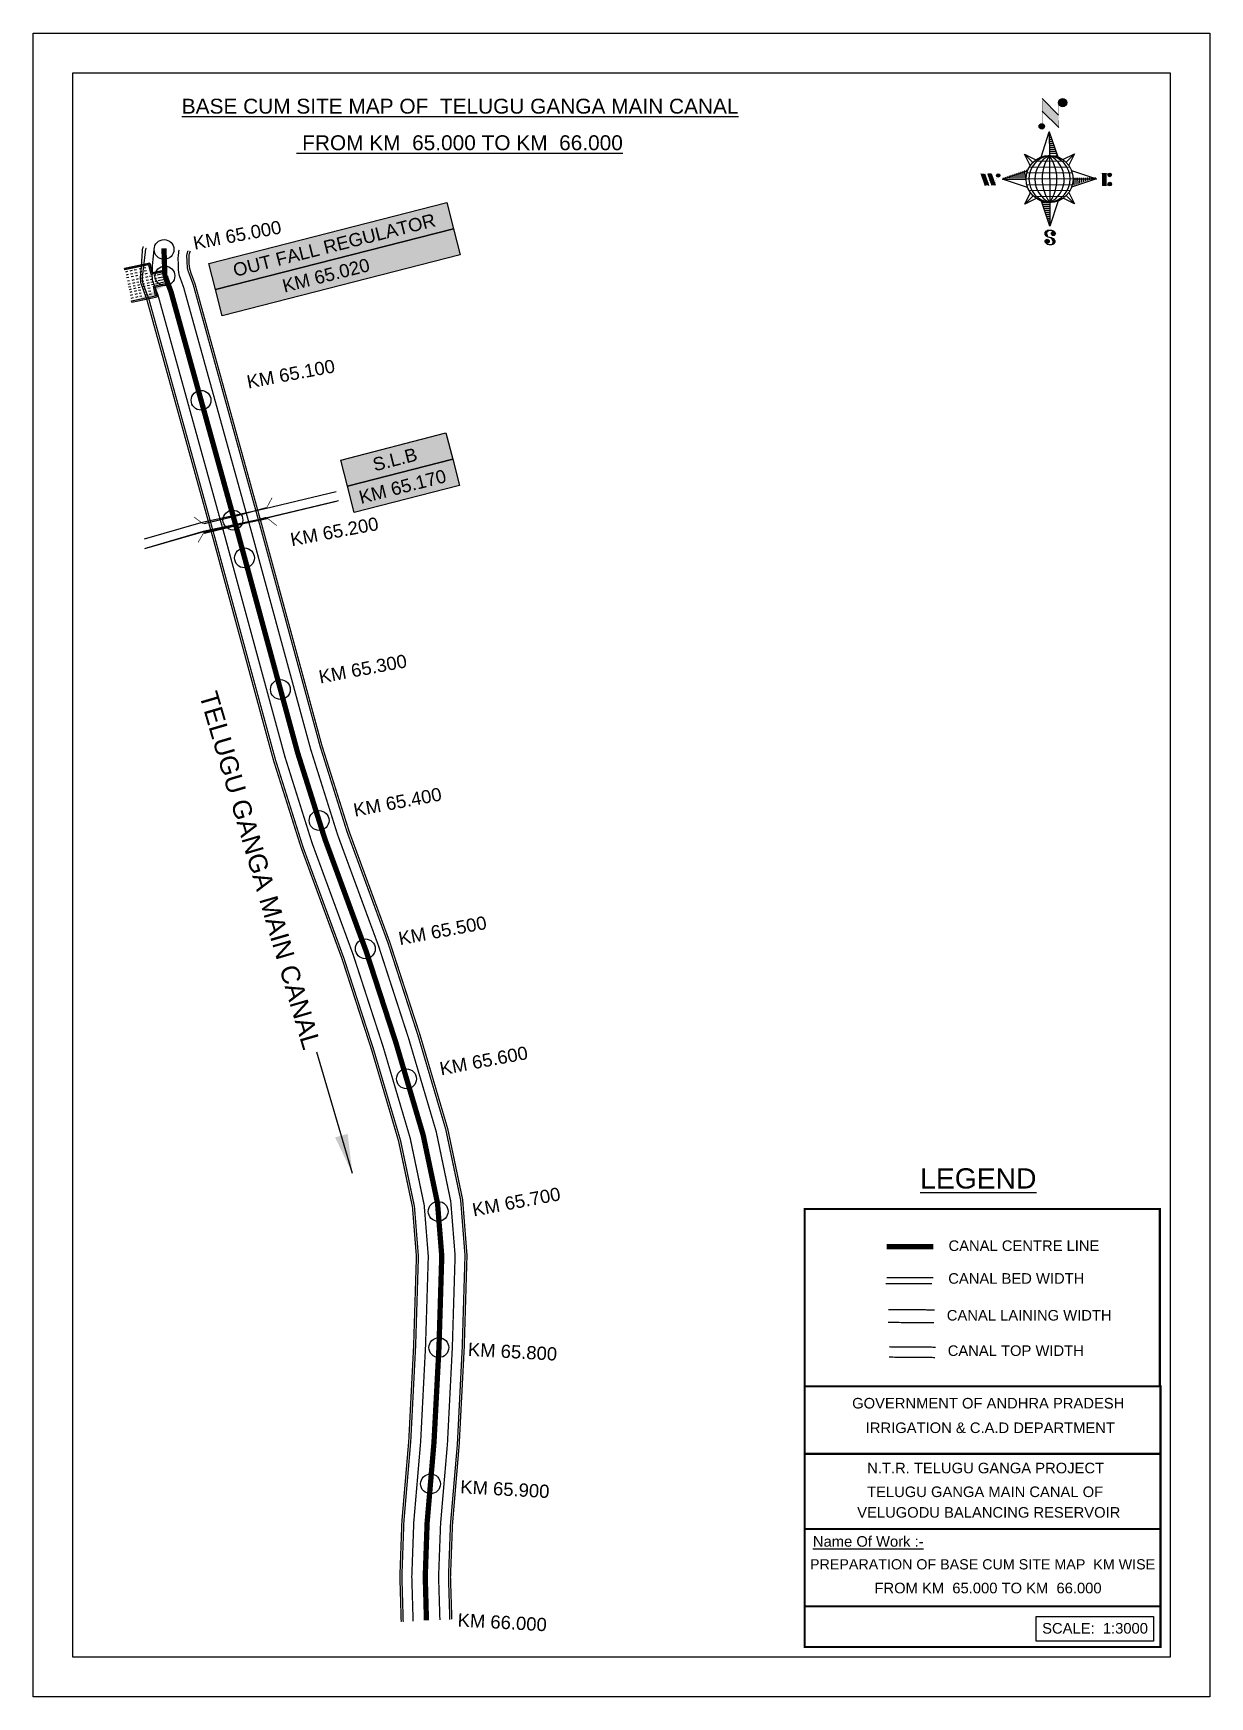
# Model space of a CAD drawing. Header units: inches. Extents: x 260061 to 260952, y 1679405 to 1680665.
import ezdxf

# ---------------------------------------------------------------- set-up
doc = ezdxf.new("R2010")
doc.units = ezdxf.units.IN
doc.header["$MEASUREMENT"] = 0
doc.header["$PDMODE"] = 32
doc.header["$PDSIZE"] = 15
for name, color, linetype in [('AQUADUCT', 1, 'Continuous'), ('bed with', 5, 'Continuous'), ('bord', 1, 'Continuous'), ('canal', 1, 'Continuous'), ('chainage', 7, 'Continuous'), ('FRAME 025', 7, 'Continuous'), ('laying', 4, 'Continuous'), ('lining', 4, 'Continuous'), ('ROAD', 6, 'Continuous'), ('SLB', 11, 'Continuous'), ('Stu coo', 3, 'Continuous'), ('TEXT', 7, 'Continuous'), ('top of bund', 1, 'Continuous'), ('V', 6, 'Continuous'), ('ZSTU', 7, 'Continuous')]:
    doc.layers.add(name, color=color, linetype=linetype)
doc.styles.get("Standard").update_dxf_attribs({"font": 'arial.ttf'})
doc.dimstyles.get("Standard").update_dxf_attribs({"dimtxt": 0.18, "dimasz": 0.18, "dimexe": 0.18, "dimexo": 0.0625, "dimgap": 0.09, "dimtad": 0, "dimtih": 1, "dimtoh": 1, "dimdec": 4, "dimzin": 0, "dimdsep": 46, "dimtxsty": 'Standard', "dimcen": 0.09, "dimadec": 0, "dimazin": 0, "dimtfac": 1, "dimtdec": 4, "dimtofl": 0, "dimtmove": 0, "dimatfit": 3, "dimfxl": 1, "dimtolj": 1, "dimtzin": 0, "dimarcsym": 0})
pattern_1 = [(267.297113149, (-8720374.938, 50637915.138), (10.5367255337, -0.497431438), [])]
pattern_2 = [(357.297113149, (-8720374.938, 50637915.138), (0.497431438, 10.5367255337), [])]

# ---------------------------------------------------------------- blocks, each defined once
blk = doc.blocks.new('FGDFGDFG6YURT')
at = {"layer": 'ROAD', "color": 1, "linetype": 'Continuous', "lineweight": 25}
for points in [[(386103.53, 1482907.42, 0), (386134.49, 1482913.05, 0), (386162.33, 1482917.43, 0), (386187.04, 1482923.15, 0)], [(386104.35, 1482907.67, 0), (386135.27, 1482913.29, 0), (386163.2, 1482917.69, 0), (386188.04, 1482923.43, 0)], [(386104.24, 1482903.53, 0), (386135.16, 1482909.15, 0), (386163.09, 1482913.55, 0), (386187.93, 1482919.3, 0)]]:
    blk.add_polyline3d(points, dxfattribs=at)
at = {"layer": 'SLB'}
for points, const_width in [([(386134.59, 1482913.4), (386134.24, 1482913.41), (386130.63, 1482916.64)], 0.3), ([(386134.59, 1482913.4), (386148.24, 1482915.45), (386161.82, 1482917.9)], 0.5), ([(386161.99, 1482918.19), (386148.41, 1482915.73), (386134.91, 1482912.87)], 0.5), ([(386161.82, 1482917.9), (386162.17, 1482917.94), (386164.81, 1482922)], 0.3), ([(386134.8, 1482908.74), (386134.45, 1482908.69), (386131.94, 1482904.55)], 0.3), ([(386161.88, 1482914.05), (386148.3, 1482911.6), (386134.8, 1482908.74)], 0.5), ([(386161.88, 1482914.05), (386162.23, 1482914.04), (386165.93, 1482910.93)], 0.3)]:
    blk.add_lwpolyline(points, dxfattribs=dict(at, const_width=const_width))
blk = doc.blocks.new('RGRGFG')
at = {"layer": 'V'}
h = blk.add_hatch(color=4, dxfattribs=at)
h.paths.add_polyline_path([(245045.3, 1724876.5), (245045.3, 1724857.9), (245052.9, 1724857.9), (245052.9, 1724847.7), (245061.8, 1724847.7), (245061.8, 1724857.9), (245069.4, 1724857.9), (245069.4, 1724876.5), (245070.4, 1724876.5), (245070.4, 1724856.9), (245062.8, 1724856.9), (245062.8, 1724846.7), (245051.9, 1724846.7), (245051.9, 1724856.9), (245044.3, 1724856.9), (245044.3, 1724876.5)])
h.paths.add_polyline_path([(245070.4, 1724876.5), (245070.4, 1724856.9)], flags=17)
h.paths.add_polyline_path([(245062.8, 1724856.9), (245062.8, 1724846.7)], flags=17)
h.paths.add_polyline_path([(245062.8, 1724856.9), (245070.4, 1724856.9)], flags=17)
edge = h.paths.add_edge_path(flags=17)
edge.add_line((245051.9, 1724846.7), (245062.8, 1724846.7))
edge.add_line((245051.9, 1724846.7), (245062.8, 1724846.7))
edge = h.paths.add_edge_path(flags=17)
edge.add_line((245044.3, 1724876.5), (245044.3, 1724856.9))
edge.add_line((245044.3, 1724856.9), (245051.9, 1724856.9))
edge.add_line((245051.9, 1724856.9), (245051.9, 1724846.7))
at = {"layer": 'V', "color": 4}
for points in [[(245044.3, 1724876.5), (245044.3, 1724856.9), (245051.9, 1724856.9), (245051.9, 1724846.7)], [(245044.3, 1724876.5), (245044.3, 1724856.9), (245051.9, 1724856.9), (245051.9, 1724846.7), (245062.8, 1724846.7), (245062.8, 1724856.9), (245070.4, 1724856.9), (245070.4, 1724876.5)], [(245044.3, 1724876.5), (245045.3, 1724876.5)], [(245045.3, 1724876.5), (245045.3, 1724857.9), (245052.9, 1724857.9), (245052.9, 1724847.7), (245061.8, 1724847.7), (245061.8, 1724857.9), (245069.4, 1724857.9), (245069.4, 1724876.5)], [(245047.3, 1724874.8), (245047.3, 1724876.5)], [(245047.3, 1724871.3), (245047.3, 1724873)], [(245047.3, 1724868), (245047.3, 1724869.6)], [(245047.3, 1724864.2), (245047.3, 1724865.8)], [(245049.6, 1724874.8), (245049.6, 1724876.5)], [(245049.6, 1724871.3), (245049.6, 1724873)], [(245049.6, 1724868), (245049.6, 1724869.6)], [(245049.6, 1724864.2), (245049.6, 1724865.8)], [(245051.9, 1724846.7), (245062.8, 1724846.7), (245062.8, 1724856.9), (245070.4, 1724856.9), (245070.4, 1724876.5)], [(245051.9, 1724874.8), (245051.9, 1724876.5)], [(245051.9, 1724871.3), (245051.9, 1724873)], [(245051.9, 1724868), (245051.9, 1724869.6)], [(245051.9, 1724864.2), (245051.9, 1724865.8)], [(245054, 1724874.8), (245054, 1724876.5)], [(245054, 1724871.3), (245054, 1724873)], [(245054, 1724868), (245054, 1724869.6)], [(245054, 1724864.2), (245054, 1724865.8)], [(245055.9, 1724874.8), (245055.9, 1724876.5)], [(245055.9, 1724871.3), (245055.9, 1724873)], [(245055.9, 1724868), (245055.9, 1724869.6)], [(245055.9, 1724864.2), (245055.9, 1724865.8)], [(245058.1, 1724874.8), (245058.1, 1724876.5)], [(245058.1, 1724871.3), (245058.1, 1724873)], [(245058.1, 1724868), (245058.1, 1724869.6)], [(245058.1, 1724864.2), (245058.1, 1724865.8)], [(245060.5, 1724874.8), (245060.5, 1724876.5)], [(245060.5, 1724871.3), (245060.5, 1724873)], [(245060.5, 1724868), (245060.5, 1724869.6)], [(245060.5, 1724864.2), (245060.5, 1724865.8)], [(245070.4, 1724876.5), (245070.4, 1724856.9), (245062.8, 1724856.9), (245062.8, 1724846.7)], [(245070.4, 1724876.5), (245070.4, 1724856.9), (245062.8, 1724856.9), (245062.8, 1724846.7)], [(245063.1, 1724874.8), (245063.1, 1724876.5)], [(245063.1, 1724871.3), (245063.1, 1724873)], [(245063.1, 1724868), (245063.1, 1724869.6)], [(245063.1, 1724864.2), (245063.1, 1724865.8)], [(245065.3, 1724874.8), (245065.3, 1724876.5)], [(245065.3, 1724871.3), (245065.3, 1724873)], [(245065.3, 1724868), (245065.3, 1724869.6)], [(245065.3, 1724864.2), (245065.3, 1724865.8)], [(245067.7, 1724874.8), (245067.7, 1724876.5)], [(245067.7, 1724871.3), (245067.7, 1724873)], [(245067.7, 1724868), (245067.7, 1724869.6)], [(245067.7, 1724864.2), (245067.7, 1724865.8)], [(245069.4, 1724876.5), (245070.4, 1724876.5)], [(245047.3, 1724860.7), (245047.3, 1724862.4)], [(245049.6, 1724860.7), (245049.6, 1724862.4)], [(245051.9, 1724860.7), (245051.9, 1724862.4)], [(245054, 1724860.7), (245054, 1724862.4)], [(245054, 1724857.7), (245054, 1724859.3)], [(245054, 1724854.5), (245054, 1724856.1)], [(245054, 1724848.3), (245054, 1724853.5)], [(245055.9, 1724860.7), (245055.9, 1724862.4)], [(245055.9, 1724857.7), (245055.9, 1724859.3)], [(245055.9, 1724854.5), (245055.9, 1724856.1)], [(245055.9, 1724848.3), (245055.9, 1724853.5)], [(245058.1, 1724860.7), (245058.1, 1724862.4)], [(245058.1, 1724857.7), (245058.1, 1724859.3)], [(245058.1, 1724854.5), (245058.1, 1724856.1)], [(245058.1, 1724848.3), (245058.1, 1724853.5)], [(245060.5, 1724860.7), (245060.5, 1724862.4)], [(245060.5, 1724857.7), (245060.5, 1724859.3)], [(245060.5, 1724854.5), (245060.5, 1724856.1)], [(245060.5, 1724848.3), (245060.5, 1724853.5)], [(245063.1, 1724860.7), (245063.1, 1724862.4)], [(245065.3, 1724860.7), (245065.3, 1724862.4)], [(245067.7, 1724860.7), (245067.7, 1724862.4)]]:
    blk.add_lwpolyline(points, dxfattribs=at)
blk = doc.blocks.new('*X7')
at = {"color": 0, "linetype": 'Continuous'}
for p, q in [((6321.6, 240.5), (6322.3, 241.2)), ((6321.6, 240.3), (6322.3, 241)), ((6321.6, 240.1), (6322.3, 240.8)), ((6321.6, 239.9), (6322.4, 240.7)), ((6321.6, 239.8), (6322.4, 240.6)), ((6321.6, 239.6), (6322.5, 240.5)), ((6321.6, 239.4), (6322.5, 240.3)), ((6321.6, 239.2), (6322.6, 240.2)), ((6321.7, 239.1), (6322.6, 240.1)), ((6321.8, 240.8), (6322.4, 241.4)), ((6321.8, 239), (6322.7, 240)), ((6321.8, 239), (6322.8, 239.9)), ((6321.9, 238.9), (6322.9, 239.8)), ((6322, 238.8), (6323, 239.7)), ((6322.1, 241.3), (6322.4, 241.6)), ((6322.1, 238.7), (6323.1, 239.6)), ((6322.2, 238.6), (6323.1, 239.6)), ((6322.3, 238.5), (6323.2, 239.5)), ((6322.4, 238.5), (6323.3, 239.4)), ((6322.5, 238.4), (6323.4, 239.3)), ((6322.7, 238.4), (6323.6, 239.3)), ((6322.8, 238.3), (6323.7, 239.2)), ((6322.9, 238.3), (6323.8, 239.1)), ((6323.1, 238.2), (6323.9, 239.1)), ((6323.2, 238.2), (6324, 239)), ((6323.3, 238.2), (6324.2, 239)), ((6323.5, 238.1), (6324.3, 238.9)), ((6323.7, 238.1), (6324.4, 238.9)), ((6323.8, 238.1), (6324.6, 238.8)), ((6324.1, 238.2), (6324.7, 238.8)), ((6324.3, 238.3), (6324.9, 238.8)), ((6324.6, 238.3), (6325.1, 238.8)), ((6324.8, 238.4), (6325.2, 238.8)), ((6325.1, 238.5), (6325.4, 238.8)), ((6325.4, 238.6), (6325.6, 238.8))]:
    blk.add_line(p, q, dxfattribs=at)
blk = doc.blocks.new('*X6')
at = {"color": 0, "linetype": 'Continuous'}
for p, q in [((6324.4, 240.3), (6324.5, 240.4)), ((6324.6, 240.3), (6324.8, 240.5)), ((6324.7, 240.2), (6325, 240.5)), ((6324.8, 240.2), (6325.2, 240.6)), ((6325, 240.1), (6325.5, 240.6)), ((6325.1, 240.1), (6325.6, 240.6)), ((6325.2, 240), (6325.8, 240.6)), ((6325.3, 240), (6326, 240.6)), ((6325.4, 239.9), (6326.1, 240.6)), ((6325.5, 239.8), (6326.2, 240.5)), ((6325.6, 239.8), (6326.3, 240.5)), ((6325.7, 239.7), (6326.5, 240.4)), ((6325.9, 239.6), (6326.6, 240.3)), ((6326, 239.5), (6326.7, 240.3)), ((6326, 239.4), (6326.8, 240.2)), ((6326.1, 239.3), (6327, 240.2)), ((6326.2, 239.3), (6327.1, 240.1)), ((6326.3, 239.2), (6327.1, 240)), ((6326.4, 239.1), (6327.2, 239.9)), ((6326.5, 239), (6327.3, 239.8)), ((6326.5, 238.9), (6327.4, 239.7)), ((6326.6, 238.8), (6327.5, 239.6)), ((6326.7, 238.7), (6327.5, 239.5)), ((6326.8, 238.6), (6327.6, 239.4)), ((6326.8, 238.5), (6327.7, 239.3)), ((6326.8, 236.5), (6327.4, 237)), ((6326.9, 238.3), (6327.8, 239.2)), ((6326.9, 238.2), (6327.9, 239.1)), ((6326.9, 236.8), (6327.6, 237.4)), ((6327, 238.1), (6327.8, 239)), ((6327, 237.9), (6327.8, 238.8)), ((6327, 237.8), (6327.8, 238.6)), ((6327, 237.6), (6327.8, 238.4)), ((6327, 237.4), (6327.8, 238.2)), ((6327, 237.3), (6327.8, 238)), ((6327, 237.1), (6327.8, 237.9))]:
    blk.add_line(p, q, dxfattribs=at)
blk = doc.blocks.new('H')
at = {"layer": 'bord', "extrusion": (0.000427885, 0.004792, 0.999988)}
h = blk.add_hatch(dxfattribs=at)
h.set_pattern_fill('LINE', color=8, scale=84.387686, angle=-2.70289, style=0)
h.set_pattern_definition(pattern_2)
h.paths.add_polyline_path([(-492.5, 785.6, -0.090992), (-448, 775.2), (-486.5, 912)])
h = blk.add_hatch(dxfattribs=at)
h.set_pattern_fill('LINE', color=8, scale=84.387686, angle=-92.70289, style=0)
h.set_pattern_definition(pattern_1)
h.paths.add_polyline_path([(-624.9, 665.1, -0.090992), (-614.5, 709.6), (-751.3, 671.1)])
h = blk.add_hatch(dxfattribs=at)
h.set_pattern_fill('LINE', color=8, scale=84.387686, angle=-92.70289, style=0)
h.set_pattern_definition(pattern_1)
h.paths.add_polyline_path([(-245.6, 647.2), (-372, 653.2, -0.090992), (-382.4, 608.7)])
h = blk.add_hatch(dxfattribs=at)
h.set_pattern_fill('LINE', color=8, scale=84.387686, angle=-2.70289, style=0)
h.set_pattern_definition(pattern_2)
h.paths.add_polyline_path([(-504.4, 532.7, -0.090992), (-548.9, 543.1), (-510.4, 406.3)])
for p, q in [((-516.2, 1087.1, -1217.1), (-431.5, 994, -1216.7)), ((-519.4, 1020.4, -1216.8), (-434.7, 927.3, -1216.4)), ((-538.3, 773.7, -1215.6), (-487, 906.2, -1216.3)), ((-487, 906.2, -1216.3), (-493, 779.8, -1215.7)), ((-487, 906.2, -1216.3), (-448.5, 769.4, -1215.7)), ((-626.7, 793.8, -1215.7), (-566.8, 760.2, -1215.6)), ((-626.7, 793.8, -1215.7), (-584.1, 747, -1215.5)), ((-598.9, 731, -1215.4), (-626.7, 793.8, -1215.7)), ((-421.3, 753.3, -1215.6), (-358.5, 781.1, -1215.7)), ((-358.5, 781.1, -1215.7), (-405.3, 738.5, -1215.5)), ((-358.5, 781.1, -1215.7), (-392.1, 721.2, -1215.4)), ((-864.7, 700.9, -1215.1), (-846.9, 637.7, -1214.9)), ((-846.9, 700.1, -1215.1), (-829.1, 636.9, -1214.9)), ((-829.1, 699.2, -1215.2), (-811.3, 636, -1214.9)), ((-829.1, 699.2, -1215.2), (-811.3, 698.4, -1215.2)), ((-811.3, 698.4, -1215.2), (-793.5, 635.2, -1214.9)), ((-751.8, 665.3, -1215), (-615, 703.8, -1215.3)), ((-751.8, 665.3, -1215), (-625.4, 659.3, -1215)), ((-619.3, 614, -1214.8), (-751.8, 665.3, -1215)), ((-246.1, 641.4, -1215.1), (-382.9, 602.9, -1214.9)), ((-378.6, 692.6, -1215.3), (-246.1, 641.4, -1215.1)), ((-372.5, 647.4, -1215.1), (-246.1, 641.4, -1215.1)), ((-213.5, 669.3, -1215.3), (-216.7, 600.8, -1214.9)), ((-197.2, 599.9, -1214.9), (-193.9, 668.4, -1215.3)), ((-639.4, 525.6, -1214.4), (-605.8, 585.5, -1214.7)), ((-639.4, 525.6, -1214.4), (-592.6, 568.1, -1214.6)), ((-576.6, 553.3, -1214.6), (-639.4, 525.6, -1214.4)), ((-510.9, 400.5, -1213.9), (-549.4, 537.2, -1214.5)), ((-371.2, 512.9, -1214.5), (-431.1, 546.5, -1214.6)), ((-371.2, 512.9, -1214.5), (-413.8, 559.7, -1214.7)), ((-399, 575.7, -1214.7), (-371.2, 512.9, -1214.5)), ((-459.6, 533, -1214.5), (-510.9, 400.5, -1213.9)), ((-504.9, 526.9, -1214.5), (-510.9, 400.5, -1213.9))]:
    blk.add_line(p, q, dxfattribs=at)
at = {"layer": 'bord', "color": 8, "linetype": 'ByBlock', "extrusion": (0.000427885, 0.004792, 0.999988)}
for p, q in [((-386.5, 711.4, -1215.4), (-605.5, 721.7, -1215.4)), ((-410.8, 744.2, -1215.5), (-578.1, 752.1, -1215.5)), ((-493, 779.8, -1215.7), (-504.9, 526.9, -1214.5)), ((-372.5, 647.4, -1215.1), (-625.4, 659.3, -1215)), ((-378, 615.9, -1214.9), (-622.9, 627.5, -1214.9)), ((-375, 679.2, -1215.3), (-619.9, 690.7, -1215.2)), ((-392.4, 584.9, -1214.8), (-611.4, 595.3, -1214.7)), ((-419.8, 554.6, -1214.6), (-587.1, 562.5, -1214.6))]:
    blk.add_line(p, q, dxfattribs=at)
at = {"layer": 'bord', "extrusion": (0.000427885, 0.004792, 0.999988), "elevation": -1212.1}
for points, const_width in [([(-522, 959.6), (-515.7, 1092.9)], 1.61), ([(-434.2, 933.1), (-427.9, 1066.5)], 1.61), ([(-870.1, 707), (-846.4, 705.9)], 0.642), ([(-828.6, 642.7), (-855.2, 643.9)], 0.642), ([(-828.6, 642.7), (-821, 678)], 0.642), ([(-810.8, 641.8), (-784.1, 640.6)], 0.642), ([(-793, 641), (-781.6, 693.9)], 0.642), ([(-222.7, 675.6), (-173.8, 673.3)], 0.706), ([(-194.8, 644.8), (-185, 644.4)], 0.706), ([(-177.1, 604.8), (-226, 607.1)], 0.706)]:
    blk.add_lwpolyline(points, dxfattribs=dict(at, const_width=const_width))
for points, const_width in [([(-413.7, 1073.1, 1), (-397.6, 1057.7, 1)], 22.3), ([(-530.3, 949.5, 1), (-519.6, 939.3, 1)], 14.8), ([(-775.9, 696.6, 1), (-769.5, 690.4, 1)], 8.9), ([(-177.8, 666.9, 1), (-170.8, 660.1, 1)], 9.79), ([(-180.1, 618, 1), (-173.1, 611.2, 1)], 9.79), ([(-489.8, 361.7, 1), (-498.1, 369.1, 1)], 11.1), ([(-525.2, 321.6, 1), (-533.4, 328.9, 1)], 11.1)]:
    blk.add_lwpolyline(points, format="xyb", close=True, dxfattribs=dict(at, const_width=const_width))
for points in [[(-537, 317.4), (-530.7, 310.5), (-519.8, 306.8), (-504.9, 306.9), (-493.9, 310), (-486.3, 317.7), (-486.5, 325.8), (-490.6, 333.3), (-493.5, 336.2), (-502.8, 340.9), (-522.5, 347.3), (-530.4, 351.6), (-533.7, 354.6), (-537.4, 362.6), (-537, 373.4), (-530, 380.7), (-520, 384.1), (-503.5, 384.2), (-492.5, 379.9), (-487.1, 373.3)], [(-522.5, 347.6), (-526.2, 353.8), (-527.8, 360.6), (-527.9, 370.6), (-525.9, 375.5), (-521.3, 381.2), (-514.5, 384.4)], [(-504.9, 306.9), (-499, 312.4), (-497, 319.4), (-497.5, 326.5), (-501.2, 335.4), (-509.2, 343.2)]]:
    blk.add_lwpolyline(points, dxfattribs=at)
at = {"layer": 'bord', "extrusion": (0.000427885, 0.004792, 0.999988)}
for centre, radius in [((-405.6, 1065.4, -1212.1), 22.3), ((-525, 944.4, -1212.1), 14.8), ((-498.4, 659.1, -1212.1), 126.6), ((-772.7, 693.5, -1212.1), 8.9), ((-174.3, 663.5, -1212.1), 9.79), ((-176.6, 614.6, -1212.1), 9.79), ((-494, 365.4, -1212.1), 11.1), ((-529.3, 325.2, -1212.1), 11.1)]:
    blk.add_circle(centre, radius, dxfattribs=at)
at = {"layer": 'bord', "color": 8, "linetype": 'ByBlock', "extrusion": (0.000427885, 0.004792, 0.999988)}
for centre, radius, start, end in [((-481.5, 658.3, -1212.1), 127.7, 94.92536, 259.66906), ((-436.8, 656.2, -1212.1), 140.8, 113.28644, 241.30798), ((-315.9, 650.5, -1212.1), 222.3, 142.58916, 212.00526), ((-560.1, 662.1, -1212.1), 140.8, 293.28644, 61.30798), ((-681, 667.8, -1212.1), 222.3, 322.58916, 32.00526), ((-515.4, 659.9, -1212.1), 127.7, 274.92536, 79.66906)]:
    blk.add_arc(centre, radius, start, end, dxfattribs=at)
at = {"layer": 'bord', "extrusion": (0.000427885, 0.004792, 0.999988)}
for points in [[(-515.7, 1092.9, -1212.1), (-431, 999.8, -1212.1), (-518.9, 1026.2, -1212.1), (-434.2, 933.1, -1212.1)], [(-864.1, 706.7, -1212.1), (-846.4, 705.9, -1212.1), (-846.3, 643.5, -1212.1), (-828.6, 642.7, -1212.1)], [(-828.6, 705, -1212.1), (-810.8, 704.2, -1212.1), (-810.8, 641.8, -1212.1), (-793, 641, -1212.1)], [(-193.4, 674.2, -1212.1), (-196.6, 605.7, -1212.1), (-213, 675.1, -1212.1), (-216.2, 606.7, -1212.1)]]:
    blk.add_solid(points, dxfattribs=at)
at = {"layer": 'bord', "extrusion": (0.000427885, 0.004792, 0.999988), "xscale": 7.977342409717546, "yscale": 7.977342408231451, "zscale": 7.977342408476333, "rotation": 138.0840426661453}
for name, p in [('*X6', (38300.5, -31929.4, -1212.1)), ('*X7', (38314.4, -31950.9, -1212.1))]:
    blk.add_blockref(name, p, dxfattribs=at)

msp = doc.modelspace()

# ---------------------------------------------------------------- hatches: boundary and pattern name
at = {"layer": 'ZSTU'}
h = msp.add_hatch(color=135, dxfattribs=at)
h.set_gradient(color1=(141, 177, 78), color2=(107, 135, 59), one_color=1, tint=0.38, name='CYLINDER')
h.paths.add_polyline_path([(260194.3, 1680490.3), (260199.3, 1680470.5), (260379.5, 1680516.5), (260374.5, 1680536.3)])
h.paths.add_polyline_path([(260212.2, 1680476.7), (260370, 1680516.6), (260366.2, 1680531.6), (260208.4, 1680491.7)], flags=24)
h = msp.add_hatch(color=252, dxfattribs=at)
h.set_gradient(color1=(167, 88, 159), color2=(127, 67, 121), one_color=1, tint=0.38, name='CYLINDER')
h.paths.add_polyline_path([(260384.6, 1680496.7), (260379.5, 1680516.5), (260199.3, 1680470.5), (260204.3, 1680450.6)])
h.paths.add_polyline_path([(260249.6, 1680464.8), (260320.1, 1680482.6), (260316.3, 1680497.5), (260245.9, 1680479.7)], flags=24)
h = msp.add_hatch(color=135, dxfattribs=at)
h.set_gradient(color1=(141, 177, 78), color2=(107, 135, 59), one_color=1, tint=0.38, name='CYLINDER')
h.paths.add_polyline_path([(260378.9, 1680342), (260373.8, 1680361.8), (260294.1, 1680341.2), (260299.2, 1680321.4)])
h.paths.add_polyline_path([(260318, 1680329.4), (260356.1, 1680339.1), (260352.3, 1680354.1), (260314.1, 1680344.4)], flags=24)
h = msp.add_hatch(color=252, dxfattribs=at)
h.set_gradient(color1=(167, 88, 159), color2=(127, 67, 121), one_color=1, tint=0.38, name='CYLINDER')
h.paths.add_polyline_path([(260299.2, 1680321.4), (260304.3, 1680301.5), (260384, 1680322.1), (260378.9, 1680342)])
h.paths.add_polyline_path([(260307.6, 1680304.7), (260378, 1680322.7), (260374.2, 1680337.6), (260303.8, 1680319.6)], flags=24)

# ---------------------------------------------------------------- linework, layer by layer
at = {"linetype": 'ByBlock'}
for points in [[(260061.2, 1679404.6), (260061.2, 1680664.6), (260952.2, 1680664.6), (260952.2, 1679404.6)], [(260922.2, 1680634.6), (260922.2, 1679434.6), (260091.2, 1679434.6), (260091.2, 1680634.6)]]:
    msp.add_lwpolyline(points, close=True, dxfattribs=at)
for p in [(260160.3, 1680500.8), (260188.3, 1680386.6), (260221.2, 1680267.2), (260248.4, 1680167.5), (260277.7, 1680068.3), (260312.7, 1679971.1), (260343.9, 1679872.6), (260367.9, 1679772.2), (260368.4, 1679669), (260362.1, 1679565.8)]:
    msp.add_point(p)
at = {"color": 2}
for p in [(260160.9, 1680480.8), (260212.4, 1680295.8)]:
    msp.add_point(p, dxfattribs=at)
at = {"layer": 'bed with', "const_width": 1}
for points in [[(260151.2, 1680480.1), (260151.5, 1680489.6), (260152.8, 1680501.8), (260152.8, 1680501.8)], [(260171.6, 1680481.7), (260171.1, 1680485.4), (260170.9, 1680494.7), (260171.5, 1680499.9), (260171.7, 1680500.4)], [(260151.3, 1680480.2), (260151.5, 1680477.5), (260155.8, 1680465.8), (260206.5, 1680282.9), (260251.8, 1680116.6), (260272.5, 1680050.9), (260303.6, 1679966.3), (260326.1, 1679897.2), (260346.7, 1679827.6), (260357.3, 1679776.9), (260360.4, 1679738.2), (260358.3, 1679669.9), (260354.6, 1679597.6), (260349.4, 1679536.8), (260347.9, 1679495.4), (260348.9, 1679461.7)], [(260171.6, 1680481.7), (260175.1, 1680472.1), (260226.1, 1680288.3), (260271.3, 1680122.3), (260291.7, 1680057.5), (260322.8, 1679973), (260345.5, 1679903.2), (260366.4, 1679832.6), (260377.4, 1679779.8), (260380.7, 1679738.7), (260378.6, 1679669.1), (260374.9, 1679596.3), (260369.7, 1679535.6), (260368.2, 1679495.4), (260369.2, 1679462.6)], [(260742.9, 1679721.9), (260739.8, 1679721.9), (260707.6, 1679721.9)], [(260741.8, 1679717.5), (260739.8, 1679717.5), (260707, 1679717.5), (260706.7, 1679717.5)]]:
    msp.add_lwpolyline(points, dxfattribs=at)
at = {"layer": 'canal', "color": 6, "const_width": 4}
for points in [[(260742.8, 1679745.5), (260740.2, 1679745.5), (260707.6, 1679745.5)], [(260707.6, 1679745.5), (260742.8, 1679745.5)]]:
    msp.add_lwpolyline(points, dxfattribs=at)
at = {"layer": 'FRAME 025', "lineweight": -3, "const_width": 1.64}
for points in [[(260645.4, 1679774), (260914.5, 1679774), (260914.5, 1679639.7), (260645.4, 1679639.7)], [(260645.4, 1679639.7), (260914.9, 1679639.7), (260914.9, 1679442.2), (260645.4, 1679442.2)]]:
    msp.add_lwpolyline(points, close=True, dxfattribs=at)
for points in [[(260645.4, 1679588.5), (260914.9, 1679588.5)], [(260645.4, 1679531.6), (260914.9, 1679531.6)], [(260645.4, 1679473), (260914.9, 1679473)]]:
    msp.add_lwpolyline(points, dxfattribs=at)
at = {"layer": 'lining', "const_width": 1}
for points in [[(260143.8, 1680479.6), (260146.3, 1680500.7), (260146.8, 1680502.1)], [(260178.8, 1680483.6), (260177.9, 1680486.9), (260177.4, 1680496.5), (260178.4, 1680499.9)], [(260143.8, 1680479.8), (260144, 1680475.9), (260148.7, 1680463.5), (260199.2, 1680280.9), (260244.6, 1680114.4), (260265.4, 1680048.5), (260296.5, 1679963.9), (260318.9, 1679895), (260339.4, 1679825.8), (260349.9, 1679775.8), (260352.9, 1679738), (260350.8, 1679670.2), (260347.1, 1679598.2), (260341.9, 1679537.2), (260340.4, 1679495.5), (260341.4, 1679461.3)], [(260178.9, 1680483.5), (260182.3, 1680474.4), (260233.3, 1680290.3), (260278.5, 1680124.4), (260298.8, 1680059.9), (260329.9, 1679975.4), (260352.6, 1679905.4), (260373.6, 1679834.4), (260384.9, 1679780.9), (260388.2, 1679738.9), (260386.1, 1679668.8), (260382.4, 1679595.7), (260377.2, 1679535.1), (260375.7, 1679495.3), (260376.7, 1679462.9)], [(260708.7, 1679697.8), (260733.4, 1679697.7), (260744, 1679697.5)], [(260708.6, 1679688.1), (260735.5, 1679687.9), (260743.5, 1679687.8)]]:
    msp.add_lwpolyline(points, dxfattribs=at)
at = {"layer": 'top of bund', "const_width": 1}
for points in [[(260142.3, 1680479.6), (260143, 1680486.8), (260143.9, 1680501), (260144.6, 1680503.1)], [(260180.4, 1680483.9), (260179.7, 1680486.2), (260179.1, 1680490.4), (260179.1, 1680492.5), (260179.1, 1680495.3), (260179.1, 1680496.5), (260180.1, 1680499.7)], [(260142.3, 1680479.7), (260142.6, 1680475.6), (260147.2, 1680463), (260197.8, 1680280.5), (260243.1, 1680114), (260264, 1680048), (260295.1, 1679963.4), (260317.5, 1679894.5), (260337.9, 1679825.4), (260348.4, 1679775.6), (260351.4, 1679738), (260349.3, 1679670.3), (260345.6, 1679598.3), (260340.4, 1679537.3), (260338.9, 1679495.5), (260339.9, 1679461.3)], [(260180.3, 1680483.9), (260183.7, 1680474.8), (260234.7, 1680290.7), (260279.9, 1680124.8), (260300.3, 1680060.4), (260331.3, 1679975.9), (260354.1, 1679905.9), (260375.1, 1679834.8), (260386.4, 1679781.1), (260389.7, 1679738.9), (260387.6, 1679668.7), (260383.8, 1679595.6), (260378.7, 1679535), (260377.2, 1679495.3), (260378.2, 1679463.1)], [(260709.2, 1679669.6), (260733.8, 1679669.5), (260744.6, 1679669.3)], [(260744.2, 1679661.5), (260736.3, 1679661.6), (260709.3, 1679661.8)]]:
    msp.add_lwpolyline(points, dxfattribs=at)
at = {"layer": 'V', "color": 1, "const_width": 4}
for points in [[(260160.2, 1680501.6), (260160.9, 1680480.8)], [(260161.4, 1680480.8), (260161.5, 1680479.6), (260165.5, 1680468.9), (260216.3, 1680285.6), (260261.5, 1680119.4), (260282.1, 1680054.2), (260313.2, 1679969.6), (260335.8, 1679900.2), (260356.5, 1679830.1), (260367.4, 1679778.3), (260370.6, 1679738.4), (260368.5, 1679669.5), (260364.7, 1679597), (260359.5, 1679536.2), (260358.1, 1679495.4), (260359, 1679462.4)]]:
    msp.add_lwpolyline(points, dxfattribs=at)
at = {"layer": 'V', "color": 0}
msp.add_lwpolyline([(260820.9, 1679465.3), (260909.6, 1679465.3), (260909.6, 1679446.6), (260820.9, 1679446.6)], close=True, dxfattribs=at)
at = {"layer": 'ZSTU', "color": 135}
for points in [[(260194.3, 1680490.3), (260374.5, 1680536.3), (260379.5, 1680516.5), (260199.3, 1680470.5)], [(260294.1, 1680341.2), (260373.8, 1680361.8), (260378.9, 1680342), (260299.2, 1680321.4)]]:
    msp.add_lwpolyline(points, close=True, dxfattribs=at)
at = {"layer": 'ZSTU', "color": 252}
for points in [[(260199.3, 1680470.5), (260379.5, 1680516.5), (260384.6, 1680496.7), (260204.3, 1680450.6)], [(260299.2, 1680321.4), (260378.9, 1680342), (260384, 1680322.1), (260304.3, 1680301.5)]]:
    msp.add_lwpolyline(points, close=True, dxfattribs=at)

# ---------------------------------------------------------------- block references
at = {"layer": 'AQUADUCT', "color": 1, "xscale": 0.1408039184319789, "yscale": 0.1408039187081158, "zscale": 0.1408039184379445, "rotation": 3.078330572322649}
msp.add_blockref('H', (260906, 1680466.1, 170.9), dxfattribs=at)
at = {"layer": 'laying', "color": 1, "linetype": 'ByBlock', "xscale": 1.760345254507601, "yscale": 1.76034525451822, "zscale": 1.760345254585044, "rotation": 183.2420937233698}
msp.add_blockref('FGDFGDFG6YURT', (791247.1, 4325000.6), dxfattribs=at)
at = {"layer": 'V', "color": 4, "rotation": 101.9740500659311}
msp.add_blockref('RGRGFG', (1998320.9, 1798606.1), dxfattribs=at)

# ---------------------------------------------------------------- texts
at = {"layer": 'chainage', "color": 0}
for s, rotation, p in [('KM 65.000', 10.6547, (260183.4, 1680500.6)), ('KM 65.100', 10.6547, (260224, 1680395.4)), ('KM 65.200', 10.6547, (260257, 1680276)), ('KM 65.300', 10.6547, (260278.5, 1680172)), ('KM 65.400', 10.6547, (260304.8, 1680071.1)), ('KM 65.500', 10.6547, (260338.9, 1679973.8)), ('KM 65.600', 10.6547, (260370.1, 1679875.2)), ('KM 65.700', 10.6547, (260394.8, 1679768.3)), ('KM 65.800', 356.8721, (260390.2, 1679662.8)), ('KM 65.900', 356.8721, (260384.4, 1679558.7)), ('KM 66.000', 356.8721, (260382.4, 1679457.8))]:
    msp.add_text(s, height=10, rotation=rotation, dxfattribs=at).set_placement(p)
at = {"layer": 'chainage', "color": 1}
msp.add_text('TELUGU GANGA MAIN CANAL', height=14.042, rotation=286.3325, dxfattribs=at).set_placement((260186.8, 1680163.5))
at = {"layer": 'chainage', "color": 0}
for s, height, p in [('%%ULEGEND', 15.34, (260732.9, 1679789.5)), ('CANAL CENTRE LINE', 8, (260754.4, 1679742.2)), ('CANAL BED WIDTH', 8, (260754.2, 1679717.4)), ('CANAL LAINING WIDTH', 8, (260753.1, 1679689.5)), ('CANAL TOP WIDTH', 8, (260753.8, 1679662.7)), ('GOVERNMENT OF ANDHRA PRADESH ', 8, (260681.4, 1679622.9)), ('IRRIGATION & C.A.D DEPARTMENT', 8, (260691.7, 1679604.3)), ('N.T.R. TELUGU GANGA PROJECT', 8, (260692.8, 1679573.8)), ('TELUGU GANGA MAIN CANAL OF', 8, (260692.7, 1679555.8)), (' VELUGODU BALANCING RESERVOIR', 8, (260682.1, 1679540.2)), ('%%UName Of Work :-', 8, (260651.7, 1679518.2)), ('PREPARATION OF BASE CUM SITE MAP  KM WISE', 7.743, (260649.5, 1679501)), (' FROM KM  65.000 TO KM  66.000', 8, (260695.2, 1679482.9)), ('SCALE:  1:3000', 8, (260825.3, 1679452.4))]:
    msp.add_text(s, height=height, dxfattribs=at).set_placement(p)
at = {"layer": 'Stu coo', "color": 0}
for s, rotation, p in [('OUT FALL REGULATOR', 14.1818, (260214, 1680480)), ('KM 65.020', 14.1818, (260251.4, 1680468.1)), ('S.L.B', 14.3489, (260319.8, 1680332.7)), ('KM 65.170', 14.3489, (260309.4, 1680308))]:
    msp.add_text(s, height=10, rotation=rotation, dxfattribs=at).set_placement(p)
at = {"layer": 'TEXT', "color": 0}
for s, p in [('%%UBASE CUM SITE MAP OF  TELUGU GANGA MAIN CANAL', (260173.7, 1680603.7)), ('%%U FROM KM  65.000 TO KM  66.000', (260260.5, 1680576))]:
    msp.add_text(s, height=11.294, dxfattribs=at).set_placement(p)

# ---------------------------------------------------------------- leaders
at = {"layer": 'chainage', "color": 1}
msp.add_leader([(260303, 1679800.8), (260276.1, 1679892.7)], dimstyle='Standard', override={"dimasz": 30, "dimgap": 0.09, "dimtad": 0}, dxfattribs=at)

doc.saveas('drawing.dxf')
